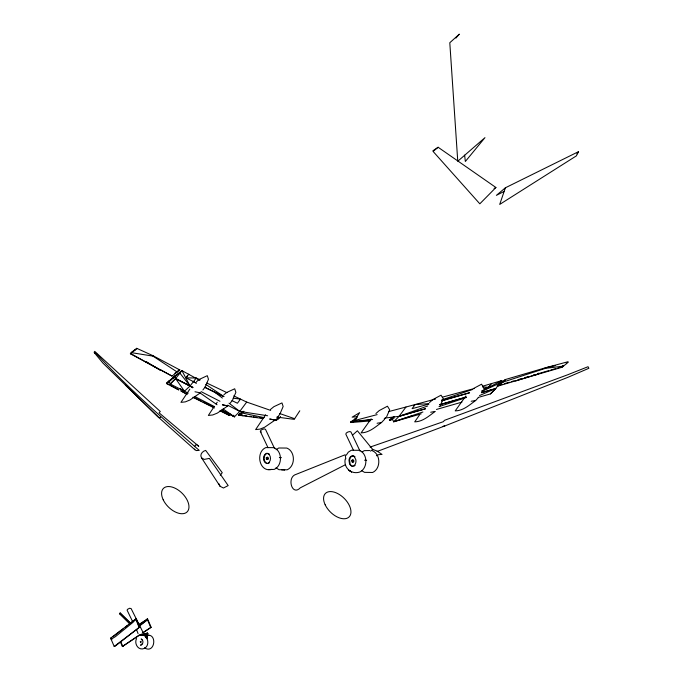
<?xml version="1.0" encoding="UTF-8"?>
<svg xmlns="http://www.w3.org/2000/svg" width="683" height="683" viewBox="0 0 683 683"><rect width="100%" height="100%" fill="white"/><g stroke="black" fill="none" stroke-linecap="round" stroke-linejoin="round"><path stroke-width="1.02" d="M146.965 638.682C147.519 637.41 148.211 628.292 146.427 635.788M345.811 458.874L345.171 454.75L294.604 474.958C287.116 479.082 292.307 496.191 300.298 487.824L345.487 464.688M136.574 638.494C133.911 643.617 138.256 650.925 144.241 648.474C150.986 645.23 147.485 632.791 139.682 635.403L142.747 635.284L140.886 635.361M505.394 187.791L499.7 204.43L576.332 155.903L578.586 151.635L505.394 187.791L496.379 195.355L503.934 191.53M267.984 447.655L260.343 431.494L260.786 430.375L262.503 429.317L264.466 428.898L265.533 429.411L274.515 448.424M386.595 416.878L389.669 409.791L387.457 406.206L379.236 410.577L375.915 413.539M440.202 405.856L443.267 398.778L441.056 395.184L432.834 399.564L429.522 402.526M187.125 376.026L186.041 377.861L196.226 383.061M489.523 385.895L488.652 387.27L483.649 388.738M276.854 417.074L294.202 419.353L299.794 410.782M372.611 419.541L354.059 421.215L359.651 412.643L352.155 417.159L357.363 416.664M142.243 643.668L140.869 645.051M346.264 455.194L348.279 452.172L351.335 450.242L359.42 450.319C367.906 453.811 368.043 468.333 359.693 472.073C351.284 474.796 343.447 467.77 345.197 459.13M266.891 457.764C268.376 455.621 269.187 460.521 267.155 459.42M189.831 389.148L180.952 402.364L185.332 401.877L189.951 399.999L200.367 392.845L194.979 391.777M214.308 406.368L208.358 415.443L212.737 414.957L217.356 413.087L227.781 405.933L222.368 404.814L227.763 405.881M216.067 403.884L217.237 402.227M265.67 414.735L255.63 429.598L260.01 429.112L264.628 427.242L275.044 420.088L269.657 419.021L275.027 420.036M419.541 414.888L414.709 421.863C422.803 421.693 429.001 415.947 435.173 411.431L430.674 412.242M371.142 418.799L361.111 432.877C369.204 432.715 375.402 426.969 381.575 422.444L384.213 419.686M465.815 396.02L455.211 410.893C463.296 410.722 469.503 404.976 475.667 400.46L478.313 397.694M221.224 410.056L234.423 416.818L239.767 411.405L246.7 402.074L270.664 410.398M435.583 399.009L405.975 407.025L399.043 416.357L393.707 421.77L392.196 418.568L394.193 416.536M428.779 403.67L415.162 404.532L412.097 408.665L428.898 404.08M188.841 374.173L186.041 377.861L196.26 377.998L200.11 379.833M202.902 389.942L205.199 386.954L208.469 379.244L207.299 375.684L199.205 379.441L196.491 381.66M230.316 403.03L232.604 400.033L235.874 392.332L234.704 388.772L226.619 392.52L223.896 394.74M277.58 417.185L279.876 414.188L283.146 406.487L281.977 402.919L273.883 406.675L270.485 409.45M188.209 393.169L170.246 383.974L175.591 378.57L181.934 370.613L199.718 380.32M179.945 388.431L184.436 391.231L190.036 386.006L196.26 377.998M576.904 153.795L578.586 151.635M220.285 475.18L222.248 472.713L205.677 450.413C202.458 451.104 199.419 454.776 201.562 457.866L220.088 486.305L223.443 488.012L228.173 485.587L209.374 458.387L204.251 459.403L201.562 457.866M491.572 383.59L488.652 387.27L482.531 386.945M194.433 446.597L196.303 444.411L198.779 446.306L159.088 412.856L160.274 411.482L94.724 351.369L94.117 352.283L94.502 352.889L103.039 363.202L158.089 416.886M455.928 38.086L459.335 34.15L449.798 42.739L457.764 161.248L484.964 137.659L465.345 161.487L464.619 155.126M478.194 397.446L490.411 393.929L495.738 388.525L501.885 380.559L482.505 386.245M495.918 187.501L479.825 203.816L433.107 151.447L438.127 147.263L495.918 187.501L494.091 188.423M490.411 393.929L495.756 388.525L481.489 392.623M192.93 387.338L190.036 386.006L179.842 373.046L174.524 376.282L169.171 381.686L170.246 383.974L175.599 378.57L174.524 376.282L181.934 370.613L190.036 386.006L192.649 387.816M352.684 435.011L357.388 430.777L372.705 449.44L376.931 450.968L382.062 454.426L378.621 454.665L376.435 455.783M130.462 353.828L131.606 352.232L131.751 352.71L152.975 356.116L177.221 372.047L179.851 369.964L152.855 355.638L136.702 348.313L131.623 352.223L130.462 353.828L172.005 376.068L177.221 372.047M145.513 362.084L145.368 361.606L145.513 362.084L146.077 361.589L159.959 369.921L130.316 353.35M166.592 383.624L166.456 383.154L174.626 376.248L174.737 376.734L166.592 383.624L178.767 389.933L171.134 385.579M538.059 374.284L538.4 373.302L538.631 373.797L534.038 375.428L497.548 386.194L497.318 385.707L505.164 379.603L545.29 367.838L568.025 361.725L568.256 362.212L562.092 367.249L534.038 375.428L533.799 374.958L534.038 375.428M497.548 386.194L502.773 382.173L545.529 368.325L563.39 366.131L563.151 365.653L561.853 366.771L562.092 367.249M138.325 625.158L138.811 624.604L138.179 624.569M392.631 419.55L389.617 420.378L389.387 419.891L392.503 417.279M389.617 420.378L393.51 417.108M500.468 381.746L501.885 380.559L481.635 391.035M219.9 410.765L229.07 415.384L230.649 414.077M131.751 352.71L136.831 348.8L136.702 348.313M177.11 371.561L179.731 369.486M502.773 382.173L502.543 381.677L502.773 382.173L505.403 380.089L505.164 379.603M370.536 451.139L372.705 449.44M110.637 638.135L136.173 618.738L139.716 627.045L114.855 646.408L114.189 646.451L110.637 638.135L111.303 638.093M112.96 636.804L122.906 629.06M125.399 627.122L127.055 625.833M128.711 624.544L136.173 618.738M114.189 646.451L139.716 627.045M243.148 411.337L238.572 414.735L238.726 415.213L263.1 418.525M238.726 415.213L243.976 411.286M174.874 373.285L176.368 372.141M413.966 405.454L415.162 404.532M384.572 418.884L384.358 418.397L384.572 418.884L385.554 418.141L385.349 417.646M274.378 419.96L276.436 420.224L280.44 417.364L280.337 416.861L280.44 417.364M356.074 420.446L352.966 421.01L352.752 420.506L350.584 422.034L350.789 422.538L356.483 418.67M138.538 624.766L147.588 618.96L151.139 627.276L142.807 632.962M139.101 624.757L147.588 618.96M138.734 626.251L147.502 619.703L139.392 626.055M120.404 641.909L122.377 646.528L139.691 634.712M142.286 632.936L151.139 627.276M122.377 646.528L139.332 635.327M432.877 150.789L438.127 147.263M276.094 449.704L278.766 447.988L286.851 448.065C295.457 451.506 295.56 466.096 287.133 469.81L279.031 469.699L275.966 467.821M267.736 463.424C271.458 461.614 271.433 455.049 267.616 453.367L266.268 453.384C262.537 455.202 262.605 461.734 266.387 463.441L268.334 463.441L269.606 462.63M362.084 452.018L364.27 450.643L369.699 450.549M352.599 460.06C354.298 458.993 354.264 463.151 352.616 462.084M357.132 417.663L352.761 420.506L352.966 421.01M147.169 633.15L143.345 634.234C152.633 632.552 145.906 633.935 141.97 634.533L142.047 635.122M473.328 388.593L481.549 384.213L483.76 387.807M140.621 634.601L141.944 634.063M481.916 391.333L500.067 383.001L499.751 382.335M479.526 395.542L495.738 388.525L481.421 392.734M377.084 451.489L445.248 425.782L567.957 377.298L588.883 368.291L588.046 366.711L567.641 374.796L444.505 420.318L443.318 421.693L370.092 447.092M427.686 405.975L399.043 416.357L385.297 418.013M441.517 400.964L469.597 392.759L442.055 400.426M441.79 399.862L472.551 389.506M421.189 413.855L393.707 421.77L422.914 412.003M439.024 406.624L466.216 397.532M146.691 634.157L143.635 635.147M393.707 421.77L412.993 415.554M515.511 380.977L538.631 373.797L538.392 373.311L538.631 373.797M518.192 379.62L521.12 378.749M525.022 377.579L527.95 376.709M538.827 373.516L548.842 370.587M550.84 369.998L555.842 368.53M557.849 367.941L560.854 367.061M497.318 385.707L502.312 384.256M504.302 383.675L509.296 382.224M511.285 381.643L514.282 380.772M146.495 634.191L143.447 635.07L146.888 634.114M425.509 408.741L399.043 416.357L425.475 408.801M439.758 404.635L466.224 397.019M436.454 409.459L461.904 402.133M439.707 404.729L466.139 397.164M442.55 400.332L445.47 399.529M392.196 418.568L394.236 418.005M389.387 419.891L392.401 419.072M442.721 397.071L474.369 388.499M354.494 420.574L377.144 414.615M388.473 411.636L405.975 407.025M147.793 633.372L146.93 633.201M555.279 365.618L545.299 367.838L545.529 368.325L545.299 367.838L545.529 368.325M471.176 401.271L475.701 400.511M377.076 423.255L381.601 422.495M370.775 419.686L350.789 422.538L369.921 420.967L369.716 420.463L369.921 420.967M350.584 422.034L353.777 421.77M360.154 421.249L362.28 421.07M145.983 635.497L149.048 635.386L145.983 635.497C157.944 632.134 155.05 654.681 144.472 647.817M271.228 469.46L271.774 469.434C259.105 472.73 255.271 452.061 265.841 447.587L273.926 447.664C282.523 451.096 282.625 465.695 274.199 469.409L268.769 469.511M284.154 469.861L284.7 469.836L281.703 469.913M140.408 645.085L141.244 645.059C143.532 643.967 143.541 639.911 141.159 638.921L142.192 640.193M279.373 457.576L281.439 457.644M364.577 460.222L366.643 460.291M233.142 398.18L240.476 399.103L237.411 403.235L231.989 400.622M254.776 416.989L256.825 417.245M259.907 417.637L261.956 417.902M136.472 619.438L135.746 619.336L133.125 622.222L115.521 636.573L111.133 639.288L111.875 639.433M244.787 415.606L246.776 415.887M249.765 416.306L251.745 416.587M238.572 414.735L241.731 415.187M227.567 405.173L239.767 411.405L267.625 415.759M241.833 412.95L241.714 412.447L241.833 412.95L264.219 417.654M274.395 419.797L276.436 420.224L276.316 419.721M276.572 418.133L278.604 418.696L278.493 418.192L278.604 418.696M279.654 413.514L294.638 418.713M206.838 383.043L227.021 392.682M233.748 395.892L246.7 402.074M204.661 387.244L222.982 396.268M260.343 431.494L261.393 432.006M193.417 381.66L196.26 383.069M204.815 387.287L223.811 396.661M181.422 391.205L186.126 393.536M193.639 397.267L201.161 400.998M203.039 401.928L210.56 405.659M187.21 394.484L180.491 390.744M192.854 397.275L214.394 407.99M211.508 406.12L213.344 407.051M220.677 410.748L227.097 413.975M160.77 369.904L172.005 376.068M174.524 376.282L175.591 378.57L192.854 387.44M201.075 391.607L219.952 401.262M194.809 396.541L214.616 406.675M184.436 391.231L175.599 378.57L190.036 386.006L188.312 384.922M175.599 378.57L190.036 386.006M166.456 383.154L169.264 384.606M94.502 352.889L96.166 353.427C128.037 388.209 163.783 419.336 199.24 450.404L196.277 450.575L194.894 449.747L158.78 417.561L125.331 384.964M222.41 410.252L234.423 416.818L233.671 415.213M354.981 456.705L353.709 455.979A5.029 3.466 -88.2 0 0 349.576 460.154L350.148 464.022L351.147 465.405A5.02 3.458 -88.2 0 0 352.428 466.173M372.346 450.72C380.841 454.212 380.977 468.734 372.628 472.474L364.526 472.354L361.401 470.502M269.495 454.135L266.857 453.401C263.134 455.22 263.203 461.751 266.985 463.458M205.762 384.375L223.896 396.55M199.615 392.648L217.015 404.729M223.11 408.963L234.423 416.818M214.966 392.366L222.41 398.078M229.018 403.158L239.767 411.405M146.077 361.589L148.22 363.433M119.474 613.795L120.157 613.035L119.474 613.795L129.13 623.306M194.843 449.696L194.433 449.081M130.479 623.22L120.242 613.146L130.581 623.323M240.834 413.642L240.723 413.147L242.926 415.819M220.088 486.305L218.842 483.666M142.679 631.673L131.11 608.562L129.599 608.263L127.473 609.364L127.106 610.226L132.587 621.521M566.267 363.177L566.497 363.663M563.151 365.644L563.39 366.131M360.001 451.079L351.011 432.066L349.969 431.554L347.98 431.972L346.264 433.039L345.829 434.157L353.47 450.31M179.527 372.38L179.842 373.046M385.34 417.654L385.554 418.141M147.118 618.909L150.661 627.225M135.507 618.772L139.05 627.088M120.874 641.96L122.846 646.579M136.694 629.991L138.068 633.585M167.796 381.985L167.933 382.463M159.822 369.443L159.959 369.921M228.933 414.905L229.07 415.384M152.855 355.638L152.975 356.116M134.73 349.756L134.858 350.242M355.083 465.328A5.02 3.458 -88.2 0 1 353.803 466.139M147.204 635.89L146.956 638.605L147.204 635.89M266.302 457.747L266.31 459.113C268.257 461.23 268.129 455.484 266.302 457.747M351.762 460.402L351.771 461.768C353.717 463.885 353.589 458.139 351.762 460.402M140.348 641.61C140.246 644.462 142.329 640.483 140.348 641.61M146.546 635.882L146.025 637.657L146.546 635.882M160.428 417.339L158.78 417.561L160.394 417.356M444.659 426.175L443.011 426.397L444.659 426.175M354.383 456.688L353.12 455.962A5.029 3.466 -88.2 0 0 348.979 460.137L349.551 464.005L350.55 465.388A5.02 3.458 -88.2 0 0 355.945 461.981L355.92 459.949L354.383 456.688M351.6 471.953L348.475 470.1L351.6 471.953M354.793 419.678L354.588 419.174L354.793 419.678M239.853 414.385L239.707 413.907L239.853 414.385M169.188 381.37L169.051 380.901L169.188 381.37M173.303 377.844L173.166 377.375L173.303 377.844M253.863 417.356L253.734 416.861L253.863 417.356M163.186 499.76A16.691 9.716 44.6 0 0 186.894 512.105A16.691 9.716 44.6 0 0 175.753 488.541A16.691 9.716 44.6 0 0 163.186 499.76M325.168 504.797A16.691 9.716 44.6 0 0 348.876 517.142A16.691 9.716 44.6 0 0 337.735 493.578A16.691 9.716 44.6 0 0 325.168 504.797"/></g></svg>
